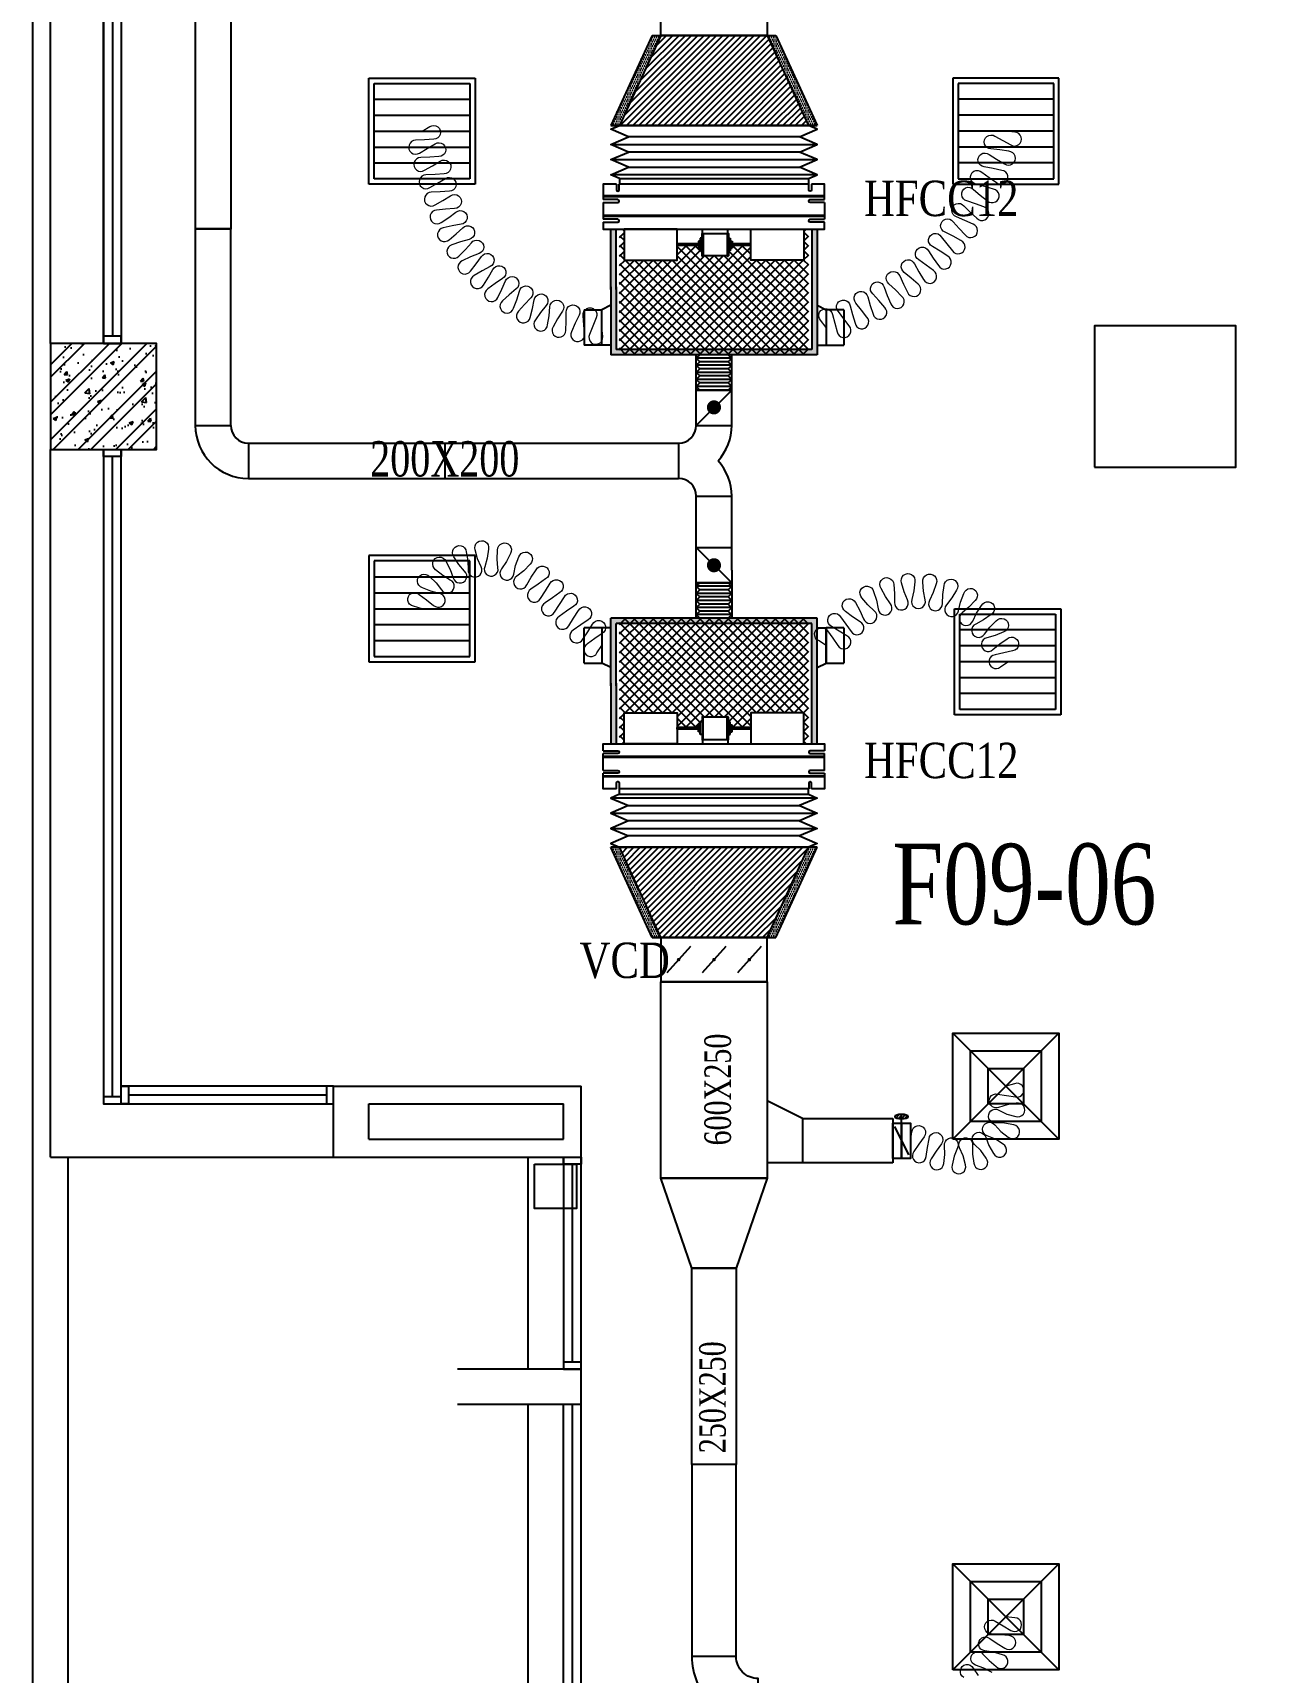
# Model space of a CAD drawing. Header units: metres. Extents: x 352651 to 1421851, y -87441 to -24441.
# Drawn here: x 1080782 to 1087731, y -72072 to -62804 of the extents above; entities that cross this region are included whole.
import ezdxf
from ezdxf.enums import TextEntityAlignment as Align

# ---------------------------------------------------------------- set-up
doc = ezdxf.new("R2010")
doc.units = ezdxf.units.M
doc.header["$LTSCALE"] = 300
doc.header["$MEASUREMENT"] = 0
for name, color, linetype in [('bat noi mem', 4, 'CONTINUOUS'), ('CUA', 8, 'CONTINUOUS'), ('CUAGIO', 2, 'CONTINUOUS'), ('KT', 1, 'CONTINUOUS'), ('NOITHAT', 145, 'CONTINUOUS'), ('THAY', 9, 'CONTINUOUS'), ('thiet bi', 11, 'CONTINUOUS'), ('TUONG', 7, 'CONTINUOUS'), ('vach', 6, 'CONTINUOUS')]:
    doc.layers.add(name, color=color, linetype=linetype)
doc.layers.add('noi mem', color=5, linetype='BATTING', lineweight=0)
doc.styles.add('PHU', font='vntimeh.shx', dxfattribs={"width": 0.8})
doc.styles.add('ROMANS', font='romans.shx', dxfattribs={"width": 0.75, "bigfont": 'romancvn.shx'})
doc.linetypes.add('BATTING', pattern='A,0.0001,-0.1,[134,ltypeshp.shx,S=0.1,R=0,X=-0.1,Y=0],-0.2,[134,ltypeshp.shx,S=0.1,R=180,X=0.1,Y=0],-0.1', length=0.4001)
pattern_1 = [(0, (623445.589, 217866.523), (6.25, -12.5), [0, -12.5])]
pattern_2 = [(0, (623445.589, -348603.133), (6.25, 12.5), [0, -12.5])]

# ---------------------------------------------------------------- blocks, each defined once
blk = doc.blocks.new('cot1')
at = {"layer": 'vach'}
blk.add_lwpolyline([(-400, -400), (400, -400), (400, 400), (-400, 400)], close=True, dxfattribs=at)
blk = doc.blocks.new('SAG')
at = {"layer": 'CUAGIO'}
for p, q in [((-300, 300), (-300, -300)), ((300, 300), (-300, 300)), ((300, -300), (300, 300)), ((-300, -300), (300, -300))]:
    blk.add_line(p, q, dxfattribs=at)
at = {"layer": 'CUAGIO', "color": 8}
for p, q in [((-270, 270), (-270, -270)), ((270, 270), (-270, 270)), ((-180, -270), (-180, 270)), ((-90, -270), (-90, 270)), ((0, -270), (0, 270)), ((90, -270), (90, 270)), ((180, -270), (180, 270)), ((270, -270), (270, 270)), ((-270, -270), (270, -270))]:
    blk.add_line(p, q, dxfattribs=at)
blk = doc.blocks.new('SAD')
at = {"layer": 'CUAGIO', "color": 8}
for p, q in [((-300, -300), (300, 300)), ((300, -300), (-300, 300))]:
    blk.add_line(p, q, dxfattribs=at)
at = {"layer": 'CUAGIO'}
blk.add_lwpolyline([(300, -300), (300, 300), (-300, 300), (-300, -300)], close=True, dxfattribs=at)
at = {"layer": 'CUAGIO', "color": 8}
for points in [[(200, -200), (200, 200), (-200, 200), (-200, -200)], [(100, -100), (100, 100), (-100, 100), (-100, -100)]]:
    blk.add_lwpolyline(points, close=True, dxfattribs=at)
blk = doc.blocks.new('1-van gio D200')
at = {"layer": 'CUAGIO'}
h = blk.add_hatch(dxfattribs=at)
h.set_pattern_fill('ANSI31', color=256, scale=100, style=0)
edge = h.paths.add_edge_path()
edge.add_ellipse((486127, -58494), major_axis=(-38.1, 0), ratio=0.310482, start_angle=0, end_angle=360, ccw=False)
for p, q in [((486167, -58437.3), (486087.1, -58277.5)), ((486127, -58257.4), (486127, -58494))]:
    blk.add_line(p, q, dxfattribs=at)
at = {"layer": 'CUAGIO', "const_width": 3}
for points in [[(486127, -58457.4), (486177, -58457.4), (486177, -58257.4), (486077, -58257.4), (486077, -58457.4), (486127, -58457.4)], [(486167, -58437.3), (486087.1, -58277.5)], [(486127, -58257.4), (486127, -58494)]]:
    blk.add_lwpolyline(points, dxfattribs=at)
at = {"layer": 'CUAGIO'}
blk.add_lwpolyline([(486177, -58457.4), (486077, -58457.4), (486077, -58257.4), (486177, -58257.4)], close=True, dxfattribs=at)
at = {"layer": 'CUAGIO', "const_width": 5.35}
blk.add_lwpolyline([(486130.7, -58357.4, -1), (486123.3, -58357.4, -1)], format="xyb", close=True, dxfattribs=at)
at = {"layer": 'CUAGIO', "extrusion": (0, 0, -1)}
blk.add_ellipse((486127, -58494), major_axis=(-38.1, 0), ratio=0.310482, start_param=-1.570796, end_param=4.712389, dxfattribs=at)
blk = doc.blocks.new('bac noi mem')
at = {"layer": 'bat noi mem'}
for p, q in [((493886.7, -64673), (493866.7, -64693)), ((494066.7, -64693), (493866.7, -64693)), ((493866.7, -64693), (493886.7, -64713)), ((494046.7, -64673), (493886.7, -64673)), ((494046.7, -64673), (494066.7, -64693)), ((494066.7, -64693), (494046.7, -64713)), ((493886.7, -64713), (493866.7, -64733)), ((494066.7, -64733), (493866.7, -64733)), ((493866.7, -64733), (493886.7, -64753)), ((493886.7, -64753), (493866.7, -64773)), ((494066.7, -64773), (493866.7, -64773)), ((493866.7, -64773), (493886.7, -64793)), ((494046.7, -64713), (493886.7, -64713)), ((494046.7, -64753), (493886.7, -64753)), ((494046.7, -64713), (494066.7, -64733)), ((494066.7, -64733), (494046.7, -64753)), ((494046.7, -64753), (494066.7, -64773)), ((494066.7, -64773), (494046.7, -64793)), ((493886.7, -64793), (493866.7, -64813)), ((494066.7, -64813), (493866.7, -64813)), ((493866.7, -64813), (493886.7, -64833)), ((493886.7, -64833), (493866.7, -64853)), ((494066.7, -64853), (493866.7, -64853)), ((493866.7, -64853), (493886.7, -64873)), ((494046.7, -64793), (493886.7, -64793)), ((494046.7, -64833), (493886.7, -64833)), ((494046.7, -64873), (493886.7, -64873)), ((494046.7, -64793), (494066.7, -64813)), ((494066.7, -64813), (494046.7, -64833)), ((494046.7, -64833), (494066.7, -64853)), ((494066.7, -64853), (494046.7, -64873))]:
    blk.add_line(p, q, dxfattribs=at)

msp = doc.modelspace()

# ---------------------------------------------------------------- hatches: boundary and pattern name
at = {"layer": 'CUAGIO'}
h = msp.add_hatch(dxfattribs=at)
h.set_pattern_fill('DOTS', color=256, scale=200, style=0)
h.set_pattern_definition(pattern_2)
h.paths.add_polyline_path([(1084098.6, -63328), (1084048.6, -63328), (1084282.1, -62818), (1084332.1, -62818)])
h = msp.add_hatch(dxfattribs=at)
h.set_pattern_fill('ANSI31', color=256, scale=200, style=0)
h.set_pattern_definition([(45, (264041.88, -89731.382), (-17.6776695, 17.6776695), [])])
h.paths.add_polyline_path([(1084932.1, -62818), (1084332.1, -62818), (1084098.6, -63328), (1085165.6, -63328)])
h = msp.add_hatch(dxfattribs=at)
h.set_pattern_fill('DOTS', color=256, scale=200, style=0)
h.set_pattern_definition(pattern_2)
h.paths.add_polyline_path([(1084932.1, -62818), (1084982, -62818), (1085215.5, -63328), (1085165.6, -63328)])
h = msp.add_hatch(dxfattribs=at)
h.set_pattern_fill('DOTS', color=256, scale=200, style=0)
h.set_pattern_definition([(0, (249691.796, -124687.96), (6.25, 12.5), [0, -12.5])])
h.paths.add_polyline_path([(1085215.6, -63913.5), (1085185.6, -63913.5), (1085185.6, -64593.5), (1084078.6, -64593.5), (1084078.6, -64240.8), (1084078.6, -63913.5), (1084048.6, -63913.5), (1084048.6, -64255.8), (1084048.6, -64623.5), (1085215.6, -64623.5)])
at = {"layer": 'CUAGIO', "ltscale": 1.5}
h = msp.add_hatch(dxfattribs=at)
h.set_pattern_fill('ANSI37', color=9, scale=300, angle=360, style=0)
h.set_pattern_definition([(45, (617253.63, -17763.867), (-26.5165043, 26.5165043), []), (135, (617253.63, -17763.867), (-26.5165043, -26.5165043), [])])
h.paths.add_polyline_path([(1085165.6, -64623.5), (1085165.6, -63913.5), (1085139.5, -63913.5), (1085139.5, -64088.5), (1084839.5, -64088.5), (1084839.5, -64005.5), (1084734.3, -64005.5), (1084734.3, -64021.2), (1084723.7, -64021.2), (1084723.7, -64037), (1084713.8, -64037), (1084713.8, -64061.9, -1), (1084707.3, -64064), (1084571.2, -64064, -1), (1084564.7, -64061.9), (1084564.7, -64037), (1084554.8, -64037), (1084554.8, -64021.2), (1084544.3, -64021.2), (1084544.3, -64005.5), (1084424.6, -64005.5), (1084424.6, -64088.5), (1084124.6, -64088.5), (1084124.6, -63913.5), (1084098.6, -63913.5), (1084098.6, -64255.8), (1084098.6, -64623.5)])
at = {"layer": 'CUAGIO'}
h = msp.add_hatch(dxfattribs=at)
h.set_pattern_fill('DOTS', color=256, scale=200, style=0)
h.set_pattern_definition([(0, (249691.796, -6048.65), (6.25, -12.5), [0, -12.5])])
h.paths.add_polyline_path([(1085215.6, -66823.1), (1085185.6, -66823.1), (1085185.6, -66143.1), (1084078.6, -66143.1), (1084078.6, -66495.8), (1084078.6, -66823.1), (1084048.6, -66823.1), (1084048.6, -66480.8), (1084048.6, -66113.1), (1085215.6, -66113.1)])
at = {"layer": 'CUAGIO', "ltscale": 1.5}
h = msp.add_hatch(dxfattribs=at)
h.set_pattern_fill('ANSI37', color=9, scale=300, angle=360, style=0)
h.set_pattern_definition([(315, (617253.63, -112972.743), (-26.5165043, -26.5165043), []), (225, (617253.63, -112972.743), (-26.5165043, 26.5165043), [])])
h.paths.add_polyline_path([(1085165.6, -66113.1), (1085165.6, -66823.1), (1085139.5, -66823.1), (1085139.5, -66648.1), (1084839.5, -66648.1), (1084839.5, -66731.1), (1084734.3, -66731.1), (1084734.3, -66715.4), (1084723.7, -66715.4), (1084723.7, -66699.6), (1084713.8, -66699.6), (1084713.8, -66674.7, 1), (1084707.3, -66672.6), (1084571.2, -66672.6, 1), (1084564.7, -66674.7), (1084564.7, -66699.6), (1084554.8, -66699.6), (1084554.8, -66715.4), (1084544.3, -66715.4), (1084544.3, -66731.1), (1084424.6, -66731.1), (1084424.6, -66648.1), (1084124.6, -66648.1), (1084124.6, -66823.1), (1084098.6, -66823.1), (1084098.6, -66480.8), (1084098.6, -66113.1)])
at = {"layer": 'CUAGIO'}
h = msp.add_hatch(dxfattribs=at)
h.set_pattern_fill('DOTS', color=256, scale=200, style=0)
h.set_pattern_definition(pattern_1)
h.paths.add_polyline_path([(1084098.6, -67408.6), (1084048.6, -67408.6), (1084282.1, -67918.6), (1084332.1, -67918.6)])
h = msp.add_hatch(dxfattribs=at)
h.set_pattern_fill('ANSI31', color=256, scale=200, style=0)
h.set_pattern_definition([(45, (264041.88, -88621.382), (-17.6776695, 17.6776695), [])])
h.paths.add_polyline_path([(1084932.1, -67918.6), (1084332.1, -67918.6), (1084098.6, -67408.6), (1085165.6, -67408.6)])
h = msp.add_hatch(dxfattribs=at)
h.set_pattern_fill('DOTS', color=256, scale=200, style=0)
h.set_pattern_definition(pattern_1)
h.paths.add_polyline_path([(1084932.1, -67918.6), (1084982, -67918.6), (1085215.5, -67408.6), (1085165.6, -67408.6)])
at = {"layer": 'NOITHAT', "linetype": 'Continuous'}
h = msp.add_hatch(dxfattribs=at)
h.set_pattern_fill('ANSI32,_O', color=256, scale=400)
h.set_pattern_definition([(45, (711284.75, -377850.56), (-106.066017, 106.066017), []), (45, (711355.46, -377850.56), (-106.066017, 106.066017), [])])
h.paths.add_polyline_path([(1081182.1, -64959.6), (1081182.1, -64559.6), (1080882.1, -64559.6), (1080882.1, -64959.6)])
h.paths.add_polyline_path([(1081482.1, -64959.6), (1081482.1, -64559.6), (1081182.1, -64559.6), (1081182.1, -64959.6)])
h.paths.add_polyline_path([(1081182.1, -64959.6), (1081182.1, -65159.6), (1081482.1, -65159.6), (1081482.1, -64959.6)])
h.paths.add_polyline_path([(1081182.1, -65159.6), (1081182.1, -64959.6), (1080882.1, -64959.6), (1080882.1, -65159.6)])
h = msp.add_hatch(dxfattribs=at)
h.set_pattern_fill('AR-CONC,_O', color=256, scale=30)
h.set_pattern_definition([(50, (711284.75, -377850.56), (215.178055, -18.82564), [22.5, -247.5]), (355, (711284.75, -377850.56), (-41.6254, 225.65764), [18, -198]), (100.4514, (711302.68, -377852.12), (173.552815, 206.83186), [19.12206, -210.34263]), (46.1842, (711284.75, -377790.56), (320.17231, -49.6557), [33.75, -371.25]), (96.6356, (711311.43, -377794.7), (280.39881, 292.23536), [28.68309, -315.5139]), (351.1842, (711284.75, -377790.56), (280.39858, 292.23558), [27, -297]), (21, (711314.75, -377805.56), (179.072116, -120.78567), [22.5, -247.5]), (326, (711314.75, -377805.56), (72.9946, 217.54501), [18, -198]), (71.4514, (711329.68, -377815.62), (252.06679, 96.75915), [19.12206, -210.34263]), (37.5, (711284.75, -377850.556), (3.647957, 99.868156), [0, -195.6, 0, -201, 0, -198.75]), (7.5, (711284.75, -377850.56), (78.920861, 118.323514), [0, -114.6, 0, -191.1, 0, -75.75]), (327.5, (711217.85, -377850.556), (160.146731, -6.766462), [0, -75, 0, -234, 0, -310.5]), (317.5, (711187.85, -377850.56), (174.95585, 30.031495), [0, -97.5, 0, -155.4, 0, -220.5])])
h.paths.add_polyline_path([(1081182.1, -64959.6), (1081182.1, -64559.6), (1080882.1, -64559.6), (1080882.1, -64959.6)])
h.paths.add_polyline_path([(1081482.1, -64959.6), (1081482.1, -64559.6), (1081182.1, -64559.6), (1081182.1, -64959.6)])
h.paths.add_polyline_path([(1081182.1, -64959.6), (1081182.1, -65159.6), (1081482.1, -65159.6), (1081482.1, -64959.6)])
h.paths.add_polyline_path([(1081182.1, -65159.6), (1081182.1, -64959.6), (1080882.1, -64959.6), (1080882.1, -65159.6)])

# ---------------------------------------------------------------- linework, layer by layer
at = {"layer": 'bat noi mem'}
for p, q in [((1084098.6, -63328), (1085165.6, -63328)), ((1085165.6, -63328), (1084098.6, -63328)), ((1085115.6, -63392.3), (1084148.6, -63392.3)), ((1084048.6, -63435.1), (1085215.6, -63435.1)), ((1085115.6, -63478), (1084148.6, -63478)), ((1084048.6, -63520.9), (1085215.6, -63520.9)), ((1084148.6, -63563.7), (1085115.6, -63563.7)), ((1085215.6, -63606.6), (1084048.6, -63606.6)), ((1085215.6, -67130), (1084048.6, -67130)), ((1084148.6, -67172.9), (1085115.6, -67172.9)), ((1084048.6, -67215.8), (1085215.6, -67215.8)), ((1085115.6, -67258.6), (1084148.6, -67258.6)), ((1084048.6, -67301.5), (1085215.6, -67301.5)), ((1085115.6, -67344.3), (1084148.6, -67344.3)), ((1084098.6, -67408.6), (1085165.6, -67408.6)), ((1085165.6, -67408.6), (1084098.6, -67408.6))]:
    msp.add_line(p, q, dxfattribs=at)
for points in [[(1084098.6, -63628), (1084048.6, -63606.6), (1084148.6, -63563.7), (1084048.6, -63520.9), (1084148.6, -63478), (1084048.6, -63435.1), (1084148.6, -63392.3), (1084048.6, -63349.4), (1084098.6, -63328)], [(1085165.6, -63628), (1085215.6, -63606.6), (1085115.6, -63563.7), (1085215.6, -63520.9), (1085115.6, -63478), (1085215.6, -63435.1), (1085115.6, -63392.3), (1085215.6, -63349.4), (1085165.6, -63328)], [(1084098.6, -67108.6), (1084048.6, -67130), (1084148.6, -67172.9), (1084048.6, -67215.8), (1084148.6, -67258.6), (1084048.6, -67301.5), (1084148.6, -67344.3), (1084048.6, -67387.2), (1084098.6, -67408.6)], [(1085165.6, -67108.6), (1085215.6, -67130), (1085115.6, -67172.9), (1085215.6, -67215.8), (1085115.6, -67258.6), (1085215.6, -67301.5), (1085115.6, -67344.3), (1085215.6, -67387.2), (1085165.6, -67408.6)]]:
    msp.add_lwpolyline(points, dxfattribs=at)
at = {"layer": 'CUA', "linetype": 'Continuous'}
for p, q in [((1081182.1, -64559.6), (1081182.1, -60559.6)), ((1081182.1, -60559.6), (1081182.1, -64559.6)), ((1081232.1, -60599.6), (1081232.1, -64519.6)), ((1081282.1, -60559.6), (1081282.1, -64559.6)), ((1081182.1, -65159.6), (1081182.1, -68859.6)), ((1081232.1, -68819.6), (1081232.1, -65199.6)), ((1081282.1, -68859.6), (1081282.1, -65159.6)), ((1082482.1, -68759.6), (1081282.1, -68759.6)), ((1081282.1, -68859.6), (1082482.1, -68859.6)), ((1082442.1, -68809.6), (1081322.1, -68809.6)), ((1083782.1, -69159.6), (1083782.1, -70359.6)), ((1083832.1, -70319.6), (1083832.1, -69199.6)), ((1083882.1, -70359.6), (1083882.1, -69159.6))]:
    msp.add_line(p, q, dxfattribs=at)
for points in [[(1081282.1, -64559.6), (1081282.1, -64519.6), (1081182.1, -64519.6), (1081182.1, -64559.6)], [(1081282.1, -65159.6), (1081282.1, -65199.6), (1081182.1, -65199.6), (1081182.1, -65159.6)], [(1081282.1, -68759.6), (1081322.1, -68759.6), (1081322.1, -68859.6), (1081282.1, -68859.6)], [(1082482.1, -68759.6), (1082442.1, -68759.6), (1082442.1, -68859.6), (1082482.1, -68859.6)], [(1081282.1, -68859.6), (1081282.1, -68819.6), (1081182.1, -68819.6), (1081182.1, -68859.6)], [(1083882.1, -69159.6), (1083882.1, -69199.6), (1083782.1, -69199.6), (1083782.1, -69159.6)], [(1083882.1, -70359.6), (1083882.1, -70319.6), (1083782.1, -70319.6), (1083782.1, -70359.6)]]:
    msp.add_lwpolyline(points, close=True, dxfattribs=at)
for points in [[(1102876.9, -75959.6, -0.059599), (1083782.1, -73780.3), (1083782.1, -70559.6)], [(1102875.5, -75909.7, -0.059473), (1083832.1, -73739.9), (1083832.1, -70559.6)], [(1102874.2, -75859.7, -0.059348), (1083882.1, -73699.5), (1083882.1, -70559.6)]]:
    msp.add_lwpolyline(points, format="xyb", dxfattribs=at)
at = {"layer": 'CUAGIO'}
for p, q in [((1081700.6, -57759.6), (1081700.6, -63914)), ((1081900.6, -58303.6), (1081900.6, -63913.4)), ((1084282.1, -62818), (1084048.6, -63328)), ((1084332.1, -62818), (1084098.6, -63328)), ((1084282.1, -62818), (1084982, -62818)), ((1084932.1, -62818), (1085165.6, -63328)), ((1084932.1, -62818), (1084982, -62818)), ((1084932.1, -62818), (1084982, -62818)), ((1084982, -62818), (1085215.5, -63328)), ((1085215.5, -63328), (1084048.6, -63328)), ((1084048.6, -63328), (1085215.5, -63328)), ((1084098.6, -63328), (1085165.6, -63328)), ((1085165.6, -63328), (1084098.6, -63328)), ((1081900.6, -63912.7), (1081700.6, -63912.7)), ((1081900.6, -63912.7), (1081700.6, -63912.7)), ((1084048.6, -64255.8), (1084048.6, -63913.5)), ((1084078.6, -64255.8), (1084078.6, -63913.5)), ((1084048.6, -64240.8), (1084048.6, -64623.5)), ((1084078.6, -64240.8), (1084078.6, -64593.5)), ((1083898.9, -64369.6), (1083898.9, -64569.6)), ((1083998.6, -64569.6), (1083998.6, -64369.6)), ((1083998.6, -64569.6), (1083998.6, -64369.6)), ((1083998.6, -64569.6), (1083998.6, -64369.6)), ((1085265.6, -64369.6), (1085265.6, -64569.6)), ((1085365.3, -64369.6), (1085365.3, -64569.6)), ((1083998.6, -64569.6), (1083898.9, -64569.6)), ((1085265.6, -64569.6), (1085365.3, -64569.6)), ((1084732.1, -65024.7), (1084732.1, -64623.5)), ((1084732.1, -65024.3), (1084732.1, -64623.5)), ((1084532.1, -65023.4), (1084532.1, -64823.5)), ((1084532.1, -64823.5), (1084732.1, -64823.5)), ((1084732.1, -64823.5), (1084532.1, -65023.4)), ((1084732.1, -64823.5), (1084532.1, -64823.5)), ((1084732.1, -64823.5), (1084532.1, -64823.5)), ((1084532.1, -65023.4), (1084732.1, -65023.4)), ((1084532.1, -65023.4), (1084732.1, -65023.4)), ((1082000.6, -65123.4), (1084432.1, -65123.4)), ((1082000.6, -65123.4), (1082000.6, -65323.4)), ((1083110.6, -65123.4), (1083110.6, -65323.4)), ((1084432.1, -65123.4), (1084432.1, -65323.4)), ((1082000.6, -65323.4), (1084432.1, -65323.4)), ((1084532.1, -65423.4), (1084732.1, -65423.4)), ((1084732.1, -65841.6), (1084732.1, -65422.8)), ((1084532.1, -65799), (1084532.1, -65713.1)), ((1084532.1, -65713.1), (1084732.1, -65713.1)), ((1084732.1, -65913.1), (1084532.1, -65713.1)), ((1084532.1, -65713.1), (1084732.1, -65713.1)), ((1084532.1, -65913.1), (1084732.1, -65913.1)), ((1084732.1, -65913.1), (1084532.1, -65913.1)), ((1083898.9, -66367), (1083898.9, -66167)), ((1083998.6, -66167), (1083898.9, -66167)), ((1083998.6, -66167), (1083998.6, -66367)), ((1083998.6, -66167), (1083998.6, -66367)), ((1083998.6, -66167), (1083998.6, -66367)), ((1084048.6, -66495.8), (1084048.6, -66113.1)), ((1084078.6, -66495.8), (1084078.6, -66143.1)), ((1085265.6, -66367), (1085265.6, -66167)), ((1085265.6, -66167), (1085265.6, -66367)), ((1085265.6, -66367), (1085265.6, -66167)), ((1085365.3, -66167), (1085365.3, -66367)), ((1085265.6, -66367), (1085365.3, -66367)), ((1084048.6, -66480.8), (1084048.6, -66823.1)), ((1084078.6, -66480.8), (1084078.6, -66823.1)), ((1085215.5, -67408.6), (1084048.6, -67408.6)), ((1084282.1, -67918.6), (1084048.6, -67408.6)), ((1084048.6, -67408.6), (1085215.5, -67408.6)), ((1084098.6, -67408.6), (1085165.6, -67408.6)), ((1085165.6, -67408.6), (1084098.6, -67408.6)), ((1084332.1, -67918.6), (1084098.6, -67408.6)), ((1084932.1, -67918.6), (1085165.6, -67408.6)), ((1084982, -67918.6), (1085215.5, -67408.6)), ((1084332.1, -67918.6), (1084282.1, -67918.6)), ((1084282.1, -67918.6), (1084982, -67918.6)), ((1084332.1, -67918.6), (1084282.1, -67918.6)), ((1084932.1, -67918.6), (1084982, -67918.6)), ((1084932.1, -67918.6), (1084982, -67918.6)), ((1084499, -67969.3), (1084365.1, -68117.9)), ((1084699, -67969.3), (1084565.1, -68117.9)), ((1084899, -67969.3), (1084765.1, -68117.9)), ((1084932.1, -68168.6), (1084332.1, -68168.6)), ((1085132.1, -68942.4), (1084932.1, -68842.4)), ((1085132.1, -68942.4), (1085642.1, -68942.4)), ((1085132.1, -68942.4), (1085132.1, -69192.4)), ((1085642.1, -68942.4), (1085642.1, -69192.4)), ((1085642.1, -69192.4), (1084932.1, -69192.4)), ((1084757.1, -71983.6), (1084507.1, -71983.6))]:
    msp.add_line(p, q, dxfattribs=at)
at = {"layer": 'CUAGIO', "color": 2}
for p, q in [((1085185.6, -63913.5), (1085185.6, -64593.5)), ((1085215.6, -63913.5), (1085215.6, -64623.5)), ((1085185.6, -64593.5), (1084078.6, -64593.5)), ((1085215.6, -64623.5), (1084048.6, -64623.5)), ((1084532.1, -64833.5), (1084532.1, -64623.5)), ((1084532.1, -64823.5), (1084732.1, -64823.5)), ((1084532.1, -66113.1), (1084532.1, -65423.4)), ((1084732.1, -65841.6), (1084732.1, -66113.1)), ((1085215.6, -66113.1), (1084048.6, -66113.1)), ((1085185.6, -66143.1), (1084078.6, -66143.1)), ((1085185.6, -66823.1), (1085185.6, -66143.1)), ((1085215.6, -66823.1), (1085215.6, -66113.1))]:
    msp.add_line(p, q, dxfattribs=at)
at = {"layer": 'CUAGIO'}
for points in [[(1084332.1, -62568), (1084932.1, -62568), (1084932.1, -62818), (1084332.1, -62818)], [(1081900.6, -63913.4), (1081700.6, -63913.4), (1081700.6, -65023.4), (1081900.6, -65023.4)], [(1084332.1, -68168.6), (1084932.1, -68168.6), (1084932.1, -67918.6), (1084332.1, -67918.6)], [(1084332.1, -68168.6), (1084932.1, -68168.6), (1084932.1, -69278.6), (1084332.1, -69278.6)], [(1085642.1, -68967.4), (1085692.1, -68967.4), (1085692.1, -69167.4), (1085642.1, -69167.4)], [(1084332.1, -69278.6), (1084932.1, -69278.6), (1084757.1, -69788.6), (1084507.1, -69788.6)], [(1084507.1, -69788.6), (1084757.1, -69788.6), (1084757.1, -70898.6), (1084507.1, -70898.6)]]:
    msp.add_lwpolyline(points, close=True, dxfattribs=at)
for points in [[(1083898.9, -64369.6), (1083998.6, -64369.6)], [(1084048.6, -64344.3), (1083998.6, -64369.6)], [(1085215.6, -64344.3), (1085265.6, -64369.6)], [(1085365.3, -64369.6), (1085265.6, -64369.6)], [(1084048.6, -64569.6), (1083998.6, -64569.6)], [(1085215.6, -64569.6), (1085265.6, -64569.6)], [(1084048.6, -66167), (1083998.6, -66167)], [(1085215.6, -66167), (1085265.6, -66167)], [(1085215.6, -66167), (1085265.6, -66167)], [(1085365.3, -66167), (1085265.6, -66167)], [(1083898.9, -66367), (1083998.6, -66367)], [(1084048.6, -66392.3), (1083998.6, -66367)], [(1085215.6, -66392.3), (1085265.6, -66367)], [(1084757.1, -71983.6), (1084757.1, -70898.6), (1084507.1, -70898.6), (1084507.1, -71983.6)]]:
    msp.add_lwpolyline(points, dxfattribs=at)
for points, const_width in [([(1084652.1, -64921.3, -1), (1084612.1, -64921.3, -1)], 40), ([(1084652.1, -65814, 1), (1084612.1, -65814, 1)], 40), ([(1084427.1, -68043.6, -1), (1084437.1, -68043.6, -1)], 10), ([(1084627.1, -68043.6, -1), (1084637.1, -68043.6, -1)], 10), ([(1084827.1, -68043.6, -1), (1084837.1, -68043.6, -1)], 10)]:
    msp.add_lwpolyline(points, format="xyb", close=True, dxfattribs=dict(at, const_width=const_width))
at = {"layer": 'CUAGIO', "color": 8}
msp.add_lwpolyline([(1083617.2, -69199.2), (1083855, -69199.2), (1083855, -69450.2), (1083617.2, -69450.2)], close=True, dxfattribs=at)
at = {"layer": 'CUAGIO'}
msp.add_lwpolyline([(1084757.1, -71983.6), (1084507.1, -71983.6), (1084507.1, -71983.6, 0.414214), (1084882.1, -72358.6), (1084882.1, -72358.6), (1084882.1, -72108.6, -0.414214), (1084757.1, -71983.6)], format="xyb", close=True, dxfattribs=at)
for centre, radius, start, end in [((1082000.6, -65023.4), 300, 180, 270), ((1082000.6, -65023.4), 100, 180, 270), ((1084432.1, -65023.4), 100, 270, 0), ((1084432.1, -65023.4), 300, 318.18969, 0), ((1084432.1, -65423.4), 300, 0, 41.81031), ((1084432.1, -65423.4), 100, 0, 90)]:
    msp.add_arc(centre, radius, start, end, dxfattribs=at)
at = {"layer": 'noi mem', "linetype": 'ByBlock', "ltscale": 1.5}
for points in [[(1082982, -63359.6), (1083026.4, -63333.7, -1.333333), (1083048, -63405.5), (1082996.7, -63408.5), (1082945.4, -63411.5, 1.333333), (1082967, -63483.3), (1083011.5, -63457.4), (1083055.9, -63431.6, -1.333333), (1083077.5, -63503.4), (1083026.2, -63506.4), (1082974.9, -63509.4, 1.333333), (1082996.5, -63581.2), (1083040.9, -63555.3), (1083085.4, -63529.5, -1.333333), (1083107, -63601.3), (1083055.7, -63604.3), (1083004.4, -63607.3, 1.333333), (1083026, -63679.1), (1083070.4, -63653.2), (1083114.8, -63627.4, -1.333333), (1083136.5, -63699.2), (1083085.2, -63702.2), (1083033.8, -63705.1, 1.333333), (1083055.5, -63776.9), (1083099.9, -63751.1), (1083143.8, -63724.9, -1.333333), (1083166.2, -63796.5), (1083115.1, -63799.9), (1083063.7, -63806, 1.333333), (1083089.5, -63876.4), (1083132.7, -63847.9), (1083173.7, -63817.4, -1.333333), (1083203.1, -63886.4), (1083152.7, -63894.9), (1083102.3, -63906.3, 1.333333), (1083135.3, -63973.7), (1083175.2, -63940.8), (1083212.8, -63906.2, -1.333333), (1083249.3, -63971.7), (1083200, -63985.4), (1083151.1, -64002.1, 1.333333), (1083190.9, -64065.6), (1083227.2, -64028.7), (1083261, -63990.4, -1.333333), (1083304.1, -64051.8), (1083256.6, -64070.6), (1083209.6, -64092.2, 1.333333), (1083255.8, -64151.2), (1083288.1, -64110.8), (1083317.7, -64069.2, -1.333333), (1083367, -64125.7), (1083321.7, -64149.3), (1083277.2, -64175.8, 1.333333), (1083329.4, -64229.6), (1083357.2, -64186), (1083382.3, -64141.5, -1.333333), (1083437.2, -64192.6), (1083394.6, -64220.8), (1083353.2, -64251.8, 1.333333), (1083410.7, -64299.9), (1083433.8, -64253.7), (1083454.1, -64206.8, -1.333333), (1083514.1, -64251.8), (1083474.7, -64284.4), (1083436.7, -64319.5, 1.333333), (1083498.9, -64361.3), (1083517.1, -64312.9), (1083532.4, -64264.2, -1.333333), (1083596.7, -64302.7), (1083560.9, -64339.2), (1083526.8, -64378, 1.333333), (1083593, -64413.2), (1083606.1, -64363.1), (1083616.2, -64313.1, -1.333333), (1083684.2, -64344.7), (1083652.4, -64384.7), (1083622.5, -64426.9, 1.333333), (1083692.1, -64454.9), (1083699.8, -64403.8), (1083704.6, -64352.9, -1.333333), (1083775.6, -64377.3), (1083748.1, -64420.4), (1083722.8, -64465.5, 1.333333), (1083794.9, -64486.1), (1083797.3, -64434.4), (1083796.8, -64383.4, -1.333333), (1083869.9, -64400.2), (1083847.1, -64445.9), (1083826.6, -64493.4, 1.333333), (1083900.5, -64506.4), (1083897.4, -64454.7), (1083892.8, -64403.5, -1.333333), (1083967.1, -64414.4), (1083948, -64462.2), (1083928.9, -64509.9, 1.333333), (1084003.1, -64520.8), (1083998.6, -64469.6)], [(1085265.6, -64469.6), (1085234.9, -64428.9, -1.333333), (1085302.2, -64395.8), (1085315.6, -64444.9), (1085329.1, -64494, 1.333333), (1085396.4, -64460.9), (1085365.7, -64420.3), (1085335, -64379.7, -1.333333), (1085402.3, -64346.6), (1085415.8, -64395.7), (1085429.3, -64444.8, 1.333333), (1085496.6, -64411.6), (1085465.9, -64371), (1085434.3, -64331.4, -1.333333), (1085500.8, -64296.6), (1085515.3, -64345.2), (1085531.8, -64393.6, 1.333333), (1085597, -64356.5), (1085563.8, -64317.6), (1085529.5, -64280.3, -1.333333), (1085593.4, -64240.9), (1085611.3, -64288.2), (1085631.3, -64335.3, 1.333333), (1085693.6, -64293.7), (1085657.7, -64257.2), (1085620.8, -64222.5, -1.333333), (1085681.7, -64178.6), (1085703, -64224.6), (1085726.3, -64270.1, 1.333333), (1085785.5, -64224.1), (1085747.1, -64190.3), (1085707.8, -64158.3, -1.333333), (1085765.3, -64110.2), (1085789.9, -64154.5), (1085816.3, -64198.3, 1.333333), (1085872.1, -64148.1), (1085831.3, -64117.2), (1085789.9, -64088.1, -1.333333), (1085843.8, -64035.9), (1085871.5, -64078.4), (1085901, -64120.1, 1.333333), (1085953, -64066.1), (1085910.2, -64038.2), (1085866.7, -64012.1, -1.333333), (1085916.8, -63956.3), (1085947.4, -63996.6), (1085979.9, -64036.1, 1.333333), (1086027.9, -63978.5), (1085983.1, -63953.7), (1085937.9, -63930.9, -1.333333), (1085983.8, -63871.6), (1086017.3, -63909.6), (1086052.5, -63946.7, 1.333333), (1086096.3, -63885.8), (1086049.9, -63864.3), (1086003.1, -63844.7, -1.333333), (1086044.7, -63782.3), (1086080.8, -63817.8), (1086118.6, -63852.3, 1.333333), (1086157.8, -63788.4), (1086110, -63770.3), (1086062, -63754.1, -1.333333), (1086098.9, -63688.8), (1086137.5, -63721.7), (1086177.7, -63753.4, 1.333333), (1086212.3, -63686.8), (1086163.3, -63672.2), (1086114.2, -63659.5, -1.333333), (1086146.4, -63591.8), (1086187.2, -63621.8), (1086229.5, -63650.5, 1.333333), (1086259.3, -63581.6), (1086209.3, -63570.5), (1086159.5, -63561.4, -1.333333), (1086186.7, -63491.5), (1086229.6, -63518.5), (1086273.9, -63544.2, 1.333333), (1086298.6, -63473.3), (1086248, -63465.8), (1086197.5, -63459.7, -1.333333), (1086220.4, -63388.3), (1086265.1, -63412.7), (1086309.8, -63437.1, 1.333333), (1086332.7, -63365.7), (1086282.1, -63359.6)], [(1082982.1, -66059.6), (1082933.1, -66045.9, -1.333333), (1082966.7, -65978.8), (1083007, -66010), (1083047.2, -66041.2, 1.333333), (1083081, -65974.2), (1083032, -65960.4), (1082983.8, -65940.9, -1.333333), (1083024.5, -65877.9), (1083062.1, -65913.9), (1083092, -65953.8, 1.333333), (1083142, -65897.9), (1083099, -65872.6), (1083059.1, -65839.2, -1.333333), (1083117.3, -65791.8), (1083142, -65837.5), (1083158.2, -65884.7, 1.333333), (1083223, -65846.9), (1083189.8, -65809.6), (1083162.2, -65765.5, -1.333333), (1083232, -65738.3), (1083241.5, -65789.4), (1083242.4, -65839.3, 1.333333), (1083315.7, -65823.3), (1083295.6, -65777.6), (1083282.8, -65727.2, -1.333333), (1083357.7, -65722.7), (1083351, -65774.3), (1083336.5, -65822.1, 1.333333), (1083411.1, -65829.3), (1083406.1, -65779.7), (1083409.5, -65727.8, -1.333333), (1083482.1, -65746.6), (1083459.8, -65793.6), (1083431.3, -65834.6, 1.333333), (1083500.1, -65864.5), (1083510.6, -65815.7), (1083529.8, -65767.3, -1.333333), (1083593.1, -65807.6), (1083557.4, -65845.4), (1083517.7, -65875.9, 1.333333), (1083574.2, -65925.3), (1083599.1, -65881.9), (1083626.8, -65839.2, -1.333333), (1083680.8, -65891.2), (1083639.1, -65920.5), (1083597.3, -65949.7, 1.333333), (1083651.3, -66001.7), (1083679, -65959), (1083706.7, -65916.2, -1.333333), (1083760.7, -65968.3), (1083718.9, -65997.5), (1083677.2, -66026.7, 1.333333), (1083731.2, -66078.8), (1083758.9, -66036), (1083786.6, -65993.2, -1.333333), (1083840.6, -66045.3), (1083798.8, -66074.5), (1083757.1, -66103.7, 1.333333), (1083811.1, -66155.8), (1083838.8, -66113), (1083866.5, -66070.2, -1.333333), (1083920.4, -66122.3), (1083878.7, -66151.5), (1083837, -66180.7, 1.333333), (1083891, -66232.8), (1083918.7, -66190), (1083946.3, -66147.3, -1.333333), (1084000.3, -66199.3), (1083958.6, -66228.5), (1083916.9, -66257.8, 1.333333), (1083970.9, -66309.8), (1083998.6, -66267)], [(1085265.6, -66267), (1085222.1, -66240.3, -1.333333), (1085273.2, -66185.4), (1085303, -66226.8), (1085332.8, -66268.2, 1.333333), (1085383.9, -66213.2), (1085340.4, -66186.5), (1085297, -66159.8, -1.333333), (1085348.1, -66104.9), (1085377.9, -66146.2), (1085407, -66187.7, 1.333333), (1085458.7, -66133.4), (1085415.8, -66106.4), (1085374.8, -66074.9, -1.333333), (1085431.1, -66025.4), (1085457.1, -66070.1), (1085477.3, -66116.2, 1.333333), (1085538.6, -66072.9), (1085502, -66038.4), (1085468.5, -65999, -1.333333), (1085534.1, -65962.5), (1085550, -66011.7), (1085560.1, -66061, 1.333333), (1085629.1, -66031.6), (1085600.6, -65990.2), (1085576.2, -65944.6, -1.333333), (1085647.9, -65922.7), (1085653.1, -65974.1), (1085652.6, -66024.4, 1.333333), (1085726.3, -66010.2), (1085707.1, -65963.8), (1085692.9, -65914, -1.333333), (1085767.6, -65907.8), (1085761.9, -65959.2), (1085750.8, -66008.2, 1.333333), (1085825.8, -66009.9), (1085816.8, -65960.4), (1085813.4, -65908.8, -1.333333), (1085887.8, -65918.4), (1085871.3, -65967.4), (1085850.2, -66013, 1.333333), (1085923.1, -66030.4), (1085924.8, -65980.2), (1085932.3, -65929, -1.333333), (1086003, -65954.1), (1085976.6, -65998.5), (1085946.3, -66038.6, 1.333333), (1086013.9, -66071), (1086026.2, -66022.3), (1086044.3, -65973.8, -1.333333), (1086108.1, -66013.2), (1086073, -66051.1), (1086034.9, -66083.9, 1.333333), (1086094.2, -66129.9), (1086116.4, -66084.8), (1086144.3, -66041.2, -1.333333), (1086198.4, -66093.2), (1086156.1, -66122.8), (1086111.9, -66146.9, 1.333333), (1086160.2, -66204.3), (1086191.5, -66164.9), (1086227.9, -66128.2, -1.333333), (1086269.9, -66190.3), (1086222.2, -66210.4), (1086174, -66224.7, 1.333333), (1086209.1, -66290.9), (1086248, -66259), (1086289.7, -66229.6, -1.333333), (1086320.1, -66298.1), (1086270.3, -66309.3), (1086220.5, -66320.3, 1.333333), (1086250.7, -66388.9), (1086292.4, -66359.6)], [(1085742.1, -69067.4), (1085750.3, -69016.8, -1.333333), (1085819.9, -69044.9), (1085790.7, -69087), (1085761.6, -69129.2, 1.333333), (1085831.1, -69157.3), (1085839.4, -69106.7), (1085847.7, -69056.1, -1.333333), (1085917.2, -69084.2), (1085888.1, -69126.3), (1085860, -69170.1, 1.333333), (1085930.3, -69196), (1085937.3, -69144.5), (1085935, -69094.5, -1.333333), (1086008.7, -69107.9), (1085988.9, -69153.9), (1085978, -69205.2, 1.333333), (1086053, -69204.5), (1086041.3, -69153.4), (1086020.6, -69107.8, -1.333333), (1086094.1, -69093), (1086092.7, -69143.1), (1086101.6, -69194.8, 1.333333), (1086171, -69166.4), (1086141.2, -69123.2), (1086105.1, -69088.6, -1.333333), (1086167.9, -69047.6), (1086185.1, -69094.6), (1086212.5, -69139.4, 1.333333), (1086266.5, -69087.3), (1086222.8, -69058.2), (1086176.5, -69039.4, -1.333333), (1086219.7, -68978.1), (1086253, -69015.4), (1086295.1, -69046.8, 1.333333), (1086326, -68978.5), (1086274.6, -68967.6), (1086224.6, -68967.3, -1.333333), (1086242, -68894.3), (1086286.8, -68916.7), (1086337.5, -68930.3, 1.333333), (1086340.9, -68855.4), (1086289.2, -68864.3), (1086240.1, -68878.9, -1.333333), (1086235.1, -68804), (1086285.7, -68811.9), (1086336.3, -68819.8, 1.333333), (1086331.3, -68745), (1086282.1, -68759.6)], [(1086204.5, -72073.8), (1086158.2, -72050.3), (1086111, -72032.2, -1.333333), (1086152.6, -71969.7), (1086187.6, -72006.3), (1086227, -72039.8, 1.333333), (1086262.3, -71973.6), (1086212.5, -71959.5), (1086162.7, -71950.8, -1.333333), (1086191.4, -71881.5), (1086232.8, -71910.6), (1086276.9, -71936.8, 1.333333), (1086300.4, -71865.6), (1086249.4, -71860.3), (1086198.4, -71855.3, -1.333333), (1086221.6, -71784), (1086265.8, -71809.9), (1086309.9, -71835.9, 1.333333), (1086333.1, -71764.6), (1086282.1, -71759.6)], [(1086044.7, -72102.1, -1.333333), (1086097.5, -72048.8), (1086124.8, -72091.4)]]:
    msp.add_lwpolyline(points, format="xyb", dxfattribs=at)
at = {"layer": 'THAY'}
for p, q in [((1080782.1, -76159.6), (1080782.1, -56359.6)), ((1080882.1, -69159.6), (1080882.1, -65159.6)), ((1080882.1, -69159.6), (1082482.1, -69159.6)), ((1080982.1, -75959.6), (1080982.1, -69159.6)), ((1083582.1, -70359.6), (1083582.1, -69159.6))]:
    msp.add_line(p, q, dxfattribs=at)
at = {"layer": 'THAY', "linetype": 'Continuous'}
msp.add_line((1080882.1, -64559.6), (1080882.1, -60559.6), dxfattribs=at)
at = {"layer": 'THAY'}
msp.add_lwpolyline([(1102882.1, -76159.6, -0.0601), (1083582.1, -73941.6), (1083582.1, -70559.6)], format="xyb", dxfattribs=at)
at = {"layer": 'thiet bi'}
for p, q in [((1084098.6, -63628), (1085165.6, -63628)), ((1084098.6, -63628), (1084098.6, -63659.5)), ((1085165.6, -63628), (1085165.6, -63659.5)), ((1085257.6, -63725.5), (1084006.6, -63725.5)), ((1085257.6, -63730.5), (1084006.6, -63730.5)), ((1085257.6, -63836.5), (1084006.6, -63836.5)), ((1085257.6, -63841.5), (1084006.6, -63841.5)), ((1084567.9, -63935.6), (1084567.9, -63913.5)), ((1084571.2, -63937.9), (1084571.2, -64064)), ((1084707.3, -63937.9), (1084707.3, -64064)), ((1084710.6, -63935.6), (1084710.6, -63913.5)), ((1084544.3, -63996.4), (1084424.6, -63996.4)), ((1084424.6, -63996.4), (1084424.6, -64005.5)), ((1084544.3, -64005.5), (1084424.6, -64005.5)), ((1084554.8, -63980.8), (1084544.3, -63980.8)), ((1084544.3, -63980.8), (1084544.3, -64021.2)), ((1084554.8, -64021.2), (1084544.3, -64021.2)), ((1084564.7, -63965), (1084554.8, -63965)), ((1084554.8, -63965), (1084554.8, -64037)), ((1084564.7, -64037), (1084554.8, -64037)), ((1084713.8, -63965), (1084723.7, -63965)), ((1084713.8, -64037), (1084723.7, -64037)), ((1084723.7, -63965), (1084723.7, -64037)), ((1084723.7, -63980.8), (1084734.3, -63980.8)), ((1084723.7, -64021.2), (1084734.3, -64021.2)), ((1084734.3, -63980.8), (1084734.3, -64021.2)), ((1084839.5, -63996.4), (1084734.3, -63996.4)), ((1084839.5, -64005.5), (1084734.3, -64005.5)), ((1084544.3, -66731.1), (1084424.6, -66731.1)), ((1084424.6, -66740.2), (1084424.6, -66731.1)), ((1084544.3, -66755.8), (1084544.3, -66715.4)), ((1084554.8, -66715.4), (1084544.3, -66715.4)), ((1084554.8, -66771.6), (1084554.8, -66699.6)), ((1084564.7, -66699.6), (1084554.8, -66699.6)), ((1084571.2, -66798.7), (1084571.2, -66672.6)), ((1084707.3, -66798.7), (1084707.3, -66672.6)), ((1084713.8, -66699.6), (1084723.7, -66699.6)), ((1084723.7, -66771.6), (1084723.7, -66699.6)), ((1084723.7, -66715.4), (1084734.3, -66715.4)), ((1084734.3, -66755.8), (1084734.3, -66715.4)), ((1084839.5, -66731.1), (1084734.3, -66731.1)), ((1084544.3, -66740.2), (1084424.6, -66740.2)), ((1084554.8, -66755.8), (1084544.3, -66755.8)), ((1084564.7, -66771.6), (1084554.8, -66771.6)), ((1084567.9, -66801), (1084567.9, -66823.1)), ((1084710.6, -66801), (1084710.6, -66823.1)), ((1084713.8, -66771.6), (1084723.7, -66771.6)), ((1084723.7, -66755.8), (1084734.3, -66755.8)), ((1084839.5, -66740.2), (1084734.3, -66740.2)), ((1085257.6, -66895.1), (1084006.6, -66895.1)), ((1085257.6, -66900.1), (1084006.6, -66900.1)), ((1085257.6, -67006.1), (1084006.6, -67006.1)), ((1085257.6, -67011.1), (1084006.6, -67011.1)), ((1084098.6, -67108.6), (1084098.6, -67077.1)), ((1085165.6, -67108.6), (1085165.6, -67077.1)), ((1084098.6, -67108.6), (1085165.6, -67108.6))]:
    msp.add_line(p, q, dxfattribs=at)
for points in [[(1084080.6, -63659.5), (1084006.6, -63659.5), (1084006.6, -63747)], [(1085167.6, -63659.5), (1084096.6, -63659.5)], [(1085257.6, -63747), (1085257.6, -63659.5), (1085183.6, -63659.5)], [(1084006.6, -63763), (1084006.6, -63858)], [(1085257.6, -63763), (1085257.6, -63858)], [(1084006.6, -63874), (1084006.6, -63913.5), (1085257.6, -63913.5), (1085257.6, -63874)], [(1084006.6, -66862.6), (1084006.6, -66823.1), (1085257.6, -66823.1), (1085257.6, -66862.6)], [(1084006.6, -66973.6), (1084006.6, -66878.6)], [(1085257.6, -66973.6), (1085257.6, -66878.6)], [(1084080.6, -67077.1), (1084006.6, -67077.1), (1084006.6, -66989.6)], [(1085257.6, -66989.6), (1085257.6, -67077.1), (1085183.6, -67077.1)], [(1085167.6, -67077.1), (1084096.6, -67077.1)]]:
    msp.add_lwpolyline(points, dxfattribs=at)
for points in [[(1084080.6, -63659.5), (1084080.6, -63691.5, 1), (1084096.6, -63691.5), (1084096.6, -63659.5)], [(1085183.6, -63659.5), (1085183.6, -63691.5, -1), (1085167.6, -63691.5), (1085167.6, -63659.5)], [(1084006.6, -63763), (1084088.6, -63763, 1), (1084088.6, -63747), (1084006.6, -63747)], [(1085257.6, -63763), (1085175.6, -63763, -1), (1085175.6, -63747), (1085257.6, -63747)], [(1084006.6, -63874), (1084088.6, -63874, 1), (1084088.6, -63858), (1084006.6, -63858)], [(1085257.6, -63874), (1085175.6, -63874, -1), (1085175.6, -63858), (1085257.6, -63858)], [(1084006.6, -66862.6), (1084088.6, -66862.6, -1), (1084088.6, -66878.6), (1084006.6, -66878.6)], [(1085257.6, -66862.6), (1085175.6, -66862.6, 1), (1085175.6, -66878.6), (1085257.6, -66878.6)], [(1084006.6, -66973.6), (1084088.6, -66973.6, -1), (1084088.6, -66989.6), (1084006.6, -66989.6)], [(1085257.6, -66973.6), (1085175.6, -66973.6, 1), (1085175.6, -66989.6), (1085257.6, -66989.6)], [(1084080.6, -67077.1), (1084080.6, -67045.1, -1), (1084096.6, -67045.1), (1084096.6, -67077.1)], [(1085183.6, -67077.1), (1085183.6, -67045.1, 1), (1085167.6, -67045.1), (1085167.6, -67077.1)]]:
    msp.add_lwpolyline(points, format="xyb", dxfattribs=at)
for points in [[(1084124.6, -64088.5), (1084424.6, -64088.5), (1084424.6, -63913.5), (1084124.6, -63913.5)], [(1084713.8, -64064), (1084564.7, -64064), (1084564.7, -63937.9), (1084713.8, -63937.9)], [(1085139.5, -64088.5), (1084839.5, -64088.5), (1084839.5, -63913.5), (1085139.5, -63913.5)], [(1084124.6, -66648.1), (1084424.6, -66648.1), (1084424.6, -66823.1), (1084124.6, -66823.1)], [(1084713.8, -66672.6), (1084564.7, -66672.6), (1084564.7, -66798.7), (1084713.8, -66798.7)], [(1085139.5, -66648.1), (1084839.5, -66648.1), (1084839.5, -66823.1), (1085139.5, -66823.1)]]:
    msp.add_lwpolyline(points, close=True, dxfattribs=at)
for centre, start, end in [((1084567.9, -63939), 18.04953, 161.95047), ((1084710.6, -63939), 18.04953, 161.95047), ((1084567.9, -64063), 198.04953, 341.95047), ((1084710.6, -64063), 198.04953, 341.95047), ((1084567.9, -66673.6), 18.04953, 161.95047), ((1084710.6, -66673.6), 18.04953, 161.95047), ((1084567.9, -66797.6), 198.04953, 341.95047), ((1084710.6, -66797.6), 198.04953, 341.95047)]:
    msp.add_arc(centre, 3.41, start, end, dxfattribs=at)
at = {"layer": 'TUONG'}
for p, q in [((1082482.1, -68759.6), (1083882.1, -68759.6)), ((1082482.1, -69159.6), (1082482.1, -68759.6)), ((1083882.1, -69159.6), (1083882.1, -68759.6)), ((1082682.1, -68859.6), (1083782.1, -68859.6)), ((1082682.1, -69059.6), (1082682.1, -68859.6)), ((1083782.1, -69059.6), (1083782.1, -68859.6)), ((1082682.1, -69059.6), (1083782.1, -69059.6)), ((1082482.1, -69159.6), (1083882.1, -69159.6)), ((1083882.1, -70359.6), (1083182.1, -70359.6)), ((1083882.1, -70559.6), (1083882.1, -70359.6)), ((1083882.1, -70559.6), (1083182.1, -70559.6))]:
    msp.add_line(p, q, dxfattribs=at)
at = {"layer": 'vach'}
msp.add_lwpolyline([(1080882.1, -65159.6), (1081482.1, -65159.6), (1081482.1, -64559.6), (1080882.1, -64559.6)], close=True, dxfattribs=at)

# ---------------------------------------------------------------- block references
at = {"layer": 'CUAGIO', "xscale": -1}
for p, rotation in [((1082982, -63359.6), 270), ((1086292.4, -66359.6), 90)]:
    msp.add_blockref('SAG', p, dxfattribs=dict(at, rotation=rotation))
at = {"layer": 'CUAGIO'}
for name, p, rotation in [('SAG', (1086282.1, -63359.6), 90), ('SAG', (1082982.1, -66059.6), 270), ('1-van gio D200', (1571819.1, -127424.8), 180)]:
    msp.add_blockref(name, p, dxfattribs=dict(at, rotation=rotation))
for p in [(590665.4, 49.5), (590665.4, -1240.1)]:
    msp.add_blockref('bac noi mem', p, dxfattribs=at)
at = {"layer": 'CUAGIO', "xscale": -1}
for p in [(1086282.1, -68759.6), (1086282.1, -71759.6)]:
    msp.add_blockref('SAD', p, dxfattribs=at)
at = {"layer": 'vach'}
msp.add_blockref('cot1', (1087182.1, -64859.6), dxfattribs=at)

# ---------------------------------------------------------------- texts
at = {"layer": 'CUAGIO', "color": 2, "style": 'PHU', "width": 0.75}
msp.add_text('200x200', height=200, dxfattribs=at).set_placement((1083110.6, -65312.3), align=Align.CENTER)
for s, p in [('600x250', (1084727.9, -68778.1)), ('250x250', (1084698.6, -70517.8))]:
    msp.add_text(s, height=150, rotation=90, dxfattribs=at).set_placement(p, align=Align.CENTER)
at = {"layer": 'CUAGIO', "color": 2, "char_height": 200, "style": 'PHU'}
for s, insert, width, attachment_point in [('hfcc12', (1085480.2, -63639.7), 924.737, 1), ('hfcc12', (1085480.2, -67020.3), 924.737, 7), ('VCD', (1083872.4, -68152), 439.881, 7)]:
    msp.add_mtext(s, dxfattribs=dict(at, insert=insert, width=width, attachment_point=attachment_point))
at = {"layer": 'KT', "ltscale": 1.5, "insert": (1085640.3, -67388), "char_height": 456.096, "width": 2517.297, "attachment_point": 1, "style": 'ROMANS'}
msp.add_mtext('{\\fTimes New Roman|b0|i0|c0|p18;F09-06}', dxfattribs=at)

doc.saveas('drawing.dxf')
